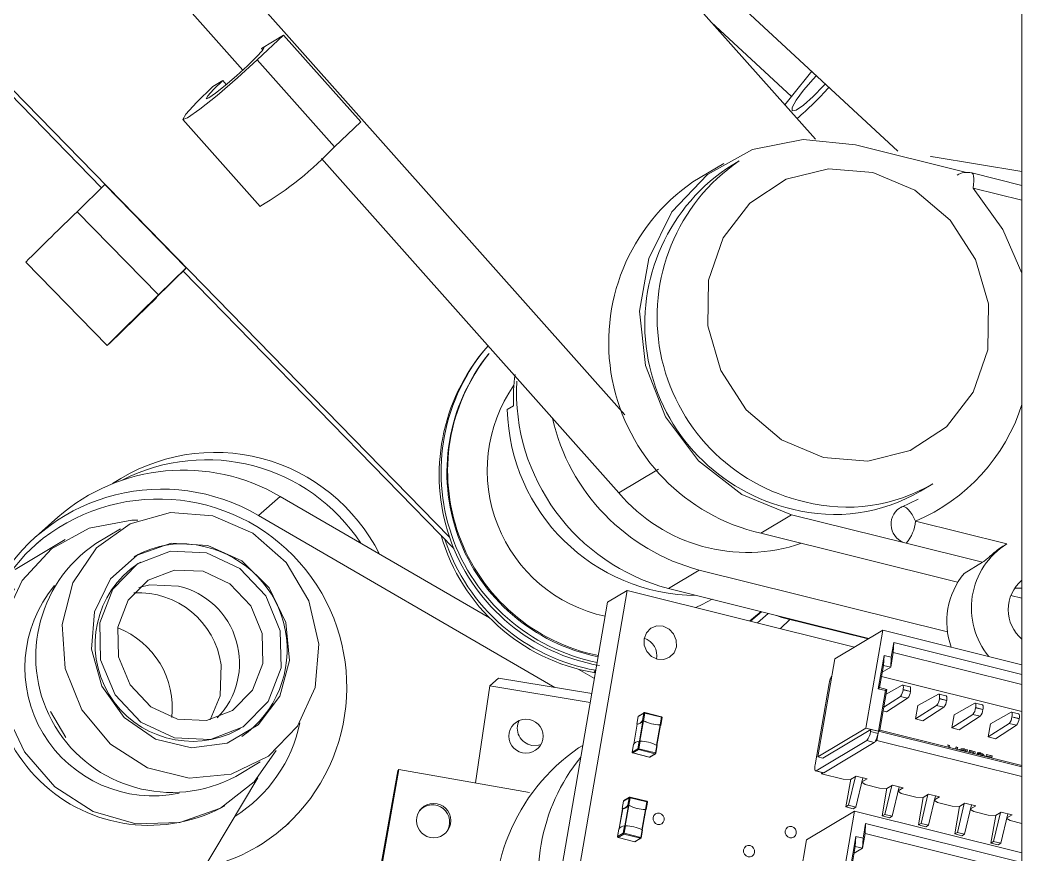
# Model space of a CAD drawing. Header units: millimetres. Extents: x 0 to 1189, y 0 to 841.
# Drawn here: x 360.31 to 365.47, y 446.56 to 450.86 of the extents above; entities that cross this region are included whole.
import ezdxf

# ---------------------------------------------------------------- set-up
doc = ezdxf.new("R2010")
doc.units = ezdxf.units.MM
doc.layers.get('0').update_dxf_attribs({"lineweight": 18})

msp = doc.modelspace()

# ---------------------------------------------------------------- linework, layer by layer
at = {"color": 7, "linetype": 'Continuous', "lineweight": 15}
for p, q in [((365.474, 386.3483), (365.474, 455.3483)), ((361.5191, 453.4989), (364.4097, 450.2462)), ((363.4281, 448.8261), (359.8634, 452.8374)), ((361.4599, 450.6034), (359.6098, 452.6853)), ((360.7323, 449.9962), (358.8168, 451.9589)), ((362.5251, 448.1947), (358.8324, 451.9783)), ((364.8348, 450.1858), (362.9127, 451.9663)), ((361.6695, 450.7832), (361.5338, 450.6554)), ((361.5554, 450.7147), (361.6695, 450.7832)), ((361.6695, 450.7832), (362.067, 450.3359)), ((361.5338, 450.6554), (361.9313, 450.2081)), ((364.3907, 450.5972), (364.2864, 450.4672)), ((361.3055, 450.5185), (361.3563, 450.5489)), ((361.3563, 450.5489), (361.3745, 450.5284)), ((364.2864, 450.4672), (364.2524, 450.4232)), ((361.1506, 450.3478), (361.5481, 449.9005)), ((362.067, 450.3359), (361.9313, 450.2081)), ((364.6165, 450.2185), (365.1888, 450.0758)), ((365.474, 450.0808), (365.0172, 450.1566)), ((363.3971, 448.4235), (361.8653, 450.1473)), ((363.9374, 450.1222), (363.7789, 450.0272)), ((364.0162, 450.1345), (363.9528, 450.0965)), ((365.474, 450.0083), (365.215, 450.0729)), ((360.7491, 450.0126), (360.6061, 449.873)), ((360.7491, 450.0126), (361.1682, 449.5832)), ((360.6061, 449.873), (361.0251, 449.4436)), ((360.3414, 449.6128), (360.7605, 449.1834)), ((361.1682, 449.5832), (361.0251, 449.4436)), ((361.1612, 449.5745), (361.1682, 449.5832)), ((362.5468, 448.1371), (361.1522, 449.5661)), ((361.0111, 449.4261), (361.0142, 449.43)), ((361.0132, 449.4311), (361.0142, 449.43)), ((362.701, 449.1558), (362.6913, 449.1437)), ((362.7283, 449.1419), (362.7244, 449.137)), ((362.854, 448.8718), (362.8223, 448.8528)), ((364.9508, 448.4329), (365.0142, 448.4709)), ((361.6521, 448.4047), (361.5406, 448.3062)), ((361.6521, 448.4047), (362.7303, 447.7795)), ((364.854, 448.3505), (364.939, 448.3915)), ((364.854, 448.3505), (364.8558, 448.3514)), ((360.5057, 448.2975), (360.3942, 448.1991)), ((361.5406, 448.3062), (363.0678, 447.4207)), ((364.287, 448.3109), (364.1285, 448.2159)), ((364.8778, 448.1637), (364.287, 448.3109)), ((364.9259, 448.2781), (365.3957, 448.161)), ((360.8295, 448.2381), (360.7027, 448.162)), ((364.1285, 448.2159), (365.1427, 447.9631)), ((360.5435, 448.1831), (360.2867, 448.0291)), ((360.414, 448.1766), (360.3931, 448.1581)), ((365.2711, 448.0657), (364.8778, 448.1637)), ((360.9324, 448.0666), (360.9197, 448.059)), ((365.176, 448.0086), (365.2711, 448.0657)), ((363.8115, 448.0257), (363.653, 447.9306)), ((363.8115, 448.0257), (365.0911, 447.7068)), ((363.653, 447.9306), (364.2437, 447.7834)), ((365.4356, 447.9326), (365.474, 447.9325)), ((363.4405, 447.9208), (363.1182, 446.0554)), ((363.4405, 447.9208), (363.339, 447.8599)), ((364.6111, 447.629), (363.4405, 447.9208)), ((365.4161, 447.8949), (365.474, 447.8805)), ((363.339, 447.8599), (363.0168, 445.9946)), ((364.1311, 447.8114), (364.0727, 447.7632)), ((364.1323, 447.8111), (364.0746, 447.7628)), ((364.1113, 447.7536), (364.1671, 447.8025)), ((364.236, 447.7817), (364.6808, 447.6709)), ((364.5096, 447.5682), (364.7569, 447.7165)), ((364.7569, 447.7165), (364.6696, 447.211)), ((364.7569, 447.7165), (365.474, 447.5378)), ((364.8141, 447.6525), (364.8009, 447.5762)), ((364.811, 447.6013), (364.8141, 447.6525)), ((364.8141, 447.6525), (365.474, 447.4881)), ((364.4223, 447.0627), (364.5096, 447.5682)), ((364.7635, 447.5855), (364.7339, 447.4139)), ((364.7635, 447.5855), (364.7605, 447.5343)), ((364.7635, 447.5855), (364.8009, 447.5762)), ((364.7978, 447.525), (364.811, 447.6013)), ((364.8009, 447.5762), (364.7978, 447.525)), ((364.811, 447.6013), (365.474, 447.436)), ((364.7407, 447.4198), (364.7605, 447.5343)), ((364.7543, 447.4989), (364.7978, 447.525)), ((364.7605, 447.5343), (364.7978, 447.525)), ((362.7327, 447.4295), (362.7773, 447.4689)), ((363.2577, 447.3891), (362.7773, 447.4689)), ((363.1866, 447.5149), (363.271, 447.466)), ((363.2781, 447.509), (363.2684, 447.4969)), ((363.2684, 447.4969), (363.2761, 447.4955)), ((363.2781, 447.509), (363.2784, 447.509)), ((364.7506, 447.477), (365.474, 447.2967)), ((362.7327, 447.4295), (362.6584, 446.9281)), ((363.2498, 447.3436), (362.7327, 447.4295)), ((364.4078, 447.0215), (364.4803, 447.4412)), ((364.7339, 447.4139), (364.7407, 447.4198)), ((364.7339, 447.4139), (364.7712, 447.4046)), ((364.7781, 447.4105), (364.7407, 447.4198)), ((364.7738, 447.3858), (364.8575, 447.4324)), ((364.897, 447.4235), (364.8597, 447.4328)), ((364.7712, 447.4046), (364.735, 447.1947)), ((364.7418, 447.2007), (364.7781, 447.4105)), ((364.8475, 447.3743), (364.7624, 447.3197)), ((364.7712, 447.4046), (364.7781, 447.4105)), ((364.7767, 447.2956), (364.8848, 447.365)), ((364.8475, 447.3743), (364.8848, 447.365)), ((364.8618, 447.4085), (364.8619, 447.4094)), ((364.8618, 447.4085), (364.8991, 447.3992)), ((364.8993, 447.4001), (364.8619, 447.4094)), ((364.8991, 447.3992), (364.8993, 447.4001)), ((364.938, 447.3266), (365.0443, 447.3859)), ((365.0838, 447.3769), (365.0465, 447.3863)), ((365.0486, 447.362), (365.0487, 447.3629)), ((365.0486, 447.362), (365.0859, 447.3527)), ((365.0861, 447.3535), (365.0487, 447.3629)), ((365.0343, 447.3277), (364.9262, 447.2584)), ((364.938, 447.3266), (364.9262, 447.2584)), ((364.9635, 447.2491), (365.0716, 447.3184)), ((365.0343, 447.3277), (365.0716, 447.3184)), ((365.0859, 447.3527), (365.0861, 447.3535)), ((365.1248, 447.28), (365.2311, 447.3393)), ((365.2706, 447.3304), (365.2333, 447.3397)), ((365.2354, 447.3154), (365.2355, 447.3163)), ((365.2354, 447.3154), (365.2727, 447.3061)), ((365.2729, 447.307), (365.2355, 447.3163)), ((360.4686, 447.2958), (360.5484, 447.1626)), ((363.4966, 447.2703), (363.49, 447.2318)), ((363.4901, 447.2318), (363.4968, 447.2705)), ((363.526, 447.288), (363.4968, 447.2705)), ((363.5277, 447.2905), (363.4985, 447.273)), ((363.526, 447.288), (363.5193, 447.2493)), ((363.5243, 447.2491), (363.531, 447.2879)), ((363.6166, 447.2696), (363.5307, 447.291)), ((363.6169, 447.2665), (363.531, 447.2879)), ((363.6169, 447.2665), (363.6102, 447.2277)), ((363.613, 447.2265), (363.6196, 447.265)), ((364.759, 447.3), (364.7767, 447.2956)), ((364.9262, 447.2584), (364.9635, 447.2491)), ((365.2211, 447.2812), (365.113, 447.2118)), ((365.1248, 447.28), (365.113, 447.2118)), ((365.1503, 447.2025), (365.2584, 447.2719)), ((365.2211, 447.2812), (365.2584, 447.2719)), ((365.2727, 447.3061), (365.2729, 447.307)), ((365.3116, 447.2335), (365.4179, 447.2927)), ((365.4574, 447.2838), (365.4201, 447.2931)), ((365.4222, 447.2688), (365.4223, 447.2697)), ((365.4222, 447.2688), (365.4595, 447.2595)), ((365.4597, 447.2604), (365.4223, 447.2697)), ((365.4595, 447.2595), (365.4597, 447.2604)), ((361.4341, 447.2014), (361.4468, 447.209)), ((363.4919, 447.2313), (363.4742, 447.1288)), ((363.4915, 447.2314), (363.4919, 447.2313)), ((363.5212, 447.2488), (363.5029, 447.1432)), ((363.5219, 447.2497), (363.5222, 447.2493)), ((363.5928, 447.1216), (363.611, 447.2267)), ((363.6104, 447.2234), (363.6127, 447.226)), ((363.6108, 447.2272), (363.6116, 447.2273)), ((363.6128, 447.2262), (363.6127, 447.226)), ((364.4223, 447.0627), (364.6696, 447.211)), ((364.735, 447.1947), (364.6696, 447.211)), ((365.113, 447.2118), (365.1503, 447.2025)), ((365.4079, 447.2346), (365.2998, 447.1653)), ((365.3116, 447.2335), (365.2998, 447.1653)), ((365.3371, 447.1559), (365.4452, 447.2253)), ((365.4079, 447.2346), (365.4452, 447.2253)), ((364.4485, 447.0562), (364.6951, 447.2041)), ((364.6951, 447.2041), (364.6931, 447.1927)), ((364.6931, 447.1927), (364.7324, 447.1829)), ((364.7343, 447.1943), (364.6951, 447.2041)), ((364.7267, 447.147), (364.735, 447.1947)), ((364.7324, 447.1829), (364.7343, 447.1943)), ((364.735, 447.1947), (364.7343, 447.1943)), ((364.735, 447.1947), (364.7418, 447.2007)), ((364.735, 447.1947), (365.474, 447.0105)), ((364.7418, 447.2007), (365.474, 447.0182)), ((365.2998, 447.1653), (365.3371, 447.1559)), ((363.2116, 447.1221), (363.1895, 447.1088)), ((363.4717, 447.1257), (363.465, 447.0872)), ((363.4652, 447.0874), (363.4719, 447.1262)), ((363.4944, 447.1049), (363.4652, 447.0874)), ((363.5011, 447.1437), (363.4944, 447.1049)), ((363.4994, 447.1047), (363.5061, 447.1435)), ((363.5853, 447.0833), (363.4994, 447.1047)), ((363.592, 447.1221), (363.5853, 447.0833)), ((363.588, 447.0819), (363.5946, 447.1204)), ((364.6739, 447.1469), (364.4139, 446.991)), ((364.7131, 447.1371), (364.4531, 446.9812)), ((364.6739, 447.1469), (364.7131, 447.1371)), ((364.7174, 447.1414), (364.7267, 447.147)), ((364.7267, 447.147), (365.474, 446.9608)), ((365.0928, 447.1241), (365.095, 447.1126)), ((365.101, 447.1221), (365.0928, 447.1241)), ((365.093, 447.1236), (365.1004, 447.1217)), ((365.1004, 447.1217), (365.101, 447.1221)), ((365.1004, 447.1217), (365.1022, 447.1109)), ((365.1029, 447.1107), (365.101, 447.1221)), ((365.1352, 447.1136), (365.1299, 447.1039)), ((365.135, 447.1131), (365.1428, 447.1111)), ((365.1434, 447.1115), (365.1352, 447.1136)), ((365.1428, 447.1111), (365.1374, 447.1021)), ((365.1377, 447.102), (365.1434, 447.1115)), ((365.1428, 447.1111), (365.1434, 447.1115)), ((365.1774, 447.1031), (365.1768, 447.1027)), ((365.1768, 447.1027), (365.192, 447.0989)), ((365.1926, 447.0993), (365.1774, 447.1031)), ((363.468, 447.0826), (363.5539, 447.0612)), ((363.4683, 447.0827), (363.4975, 447.1002)), ((363.4683, 447.0827), (363.5542, 447.0613)), ((363.4975, 447.1002), (363.5834, 447.0788)), ((363.5834, 447.0788), (363.5542, 447.0613)), ((363.5569, 447.0616), (363.5861, 447.0791)), ((364.4485, 447.0562), (364.4223, 447.0627)), ((365.1761, 447.0968), (365.184, 447.0949)), ((365.184, 447.0949), (365.1833, 447.0906)), ((365.192, 447.0989), (365.1903, 447.0889)), ((365.1908, 447.0888), (365.1926, 447.0993)), ((365.192, 447.0989), (365.1926, 447.0993)), ((365.2036, 447.0965), (365.2025, 447.0902)), ((365.2025, 447.0902), (365.225, 447.0846)), ((365.2035, 447.096), (365.233, 447.0887)), ((365.2336, 447.089), (365.2036, 447.0965)), ((365.225, 447.0846), (365.2243, 447.0804)), ((365.233, 447.0887), (365.2313, 447.0787)), ((365.2318, 447.0786), (365.2336, 447.089)), ((365.233, 447.0887), (365.2336, 447.089)), ((365.2441, 447.0833), (365.243, 447.0771)), ((365.2595, 447.0828), (365.2601, 447.0832)), ((365.291, 447.0747), (365.29, 447.0684)), ((365.29, 447.0684), (365.3111, 447.0632)), ((365.2909, 447.0742), (365.3191, 447.0672)), ((365.3197, 447.0676), (365.291, 447.0747)), ((365.3111, 447.0632), (365.3104, 447.059)), ((365.3191, 447.0672), (365.3174, 447.0572)), ((365.3179, 447.0571), (365.3197, 447.0676)), ((365.3191, 447.0672), (365.3197, 447.0676)), ((361.4229, 446.9615), (361.5497, 447.0375)), ((361.5365, 446.9546), (361.1872, 446.368)), ((362.2576, 446.9901), (361.9181, 445.0647)), ((362.2638, 446.9979), (361.9244, 445.0725)), ((362.2638, 446.9979), (362.2576, 446.9901)), ((362.9369, 446.8789), (362.2638, 446.9979)), ((364.4108, 446.9903), (364.4501, 446.9805)), ((364.4531, 446.9812), (364.4139, 446.991)), ((364.4425, 446.9824), (364.4414, 446.9759)), ((364.4414, 446.9759), (364.4494, 446.9807)), ((364.4414, 446.9759), (364.5535, 446.948)), ((364.5535, 446.948), (364.591, 446.9467)), ((364.5808, 446.8129), (364.6161, 446.9617)), ((364.591, 446.9467), (364.6196, 446.9638)), ((364.6181, 446.8036), (364.6541, 446.9552)), ((364.6756, 446.9498), (364.6196, 446.9638)), ((364.6756, 446.9498), (364.6491, 446.9339)), ((364.5918, 446.9471), (364.5672, 446.8047)), ((364.6486, 446.9317), (364.6656, 446.92)), ((364.6656, 446.92), (364.7403, 446.9014)), ((364.7403, 446.9014), (364.7778, 446.9001)), ((364.7786, 446.9006), (364.754, 446.7582)), ((364.7676, 446.7663), (364.8029, 446.9152)), ((364.7778, 446.9001), (364.8064, 446.9172)), ((364.8049, 446.757), (364.8409, 446.9086)), ((364.8624, 446.9033), (364.8064, 446.9172)), ((364.8624, 446.9033), (364.8359, 446.8874)), ((363.4507, 446.852), (363.4215, 446.8345)), ((363.4524, 446.8545), (363.4232, 446.837)), ((363.4507, 446.852), (363.444, 446.8132)), ((363.449, 446.8131), (363.4557, 446.8518)), ((363.5413, 446.8335), (363.4554, 446.8549)), ((363.5416, 446.8304), (363.4557, 446.8518)), ((364.8354, 446.8851), (364.8524, 446.8735)), ((364.8524, 446.8735), (364.9271, 446.8548)), ((364.9271, 446.8548), (364.9646, 446.8536)), ((364.9654, 446.854), (364.9408, 446.7116)), ((364.9544, 446.7198), (364.9897, 446.8686)), ((364.9646, 446.8536), (364.9932, 446.8707)), ((364.9917, 446.7105), (365.0277, 446.8621)), ((365.0492, 446.8567), (364.9932, 446.8707)), ((365.0492, 446.8567), (365.0227, 446.8408)), ((361.3475, 446.7996), (361.3666, 446.811)), ((363.4166, 446.7953), (363.3989, 446.6927)), ((363.4213, 446.8342), (363.4147, 446.7957)), ((363.4148, 446.7957), (363.4215, 446.8345)), ((363.4161, 446.7953), (363.4166, 446.7952)), ((363.4459, 446.8128), (363.4276, 446.7071)), ((363.4466, 446.8136), (363.4469, 446.8132)), ((363.5416, 446.8304), (363.5349, 446.7916)), ((363.5376, 446.7905), (363.5443, 446.829)), ((364.5672, 446.8047), (364.5808, 446.8129)), ((364.5672, 446.8047), (364.6045, 446.7954)), ((364.5808, 446.8129), (364.6181, 446.8036)), ((364.6045, 446.7954), (364.6181, 446.8036)), ((365.0222, 446.8386), (365.0392, 446.8269)), ((365.0392, 446.8269), (365.1139, 446.8083)), ((365.1139, 446.8083), (365.1514, 446.807)), ((365.1522, 446.8074), (365.1276, 446.6651)), ((365.1412, 446.6732), (365.1765, 446.8221)), ((365.1514, 446.807), (365.18, 446.8241)), ((365.1785, 446.6639), (365.2145, 446.8155)), ((365.236, 446.8102), (365.18, 446.8241)), ((365.236, 446.8102), (365.2095, 446.7942)), ((363.5175, 446.6856), (363.5356, 446.7907)), ((363.5351, 446.7873), (363.5374, 446.7899)), ((363.5355, 446.7911), (363.5362, 446.7912)), ((363.5375, 446.7901), (363.5374, 446.7899)), ((364.364, 446.6347), (364.6113, 446.7831)), ((364.6113, 446.7831), (364.5239, 446.2776)), ((364.6113, 446.7831), (365.474, 446.568)), ((364.754, 446.7582), (364.7676, 446.7663)), ((364.754, 446.7582), (364.7913, 446.7489)), ((364.7676, 446.7663), (364.8049, 446.757)), ((364.7913, 446.7489), (364.8049, 446.757)), ((365.209, 446.792), (365.226, 446.7804)), ((365.226, 446.7804), (365.3007, 446.7617)), ((365.3007, 446.7617), (365.3382, 446.7604)), ((365.339, 446.7609), (365.3144, 446.6185)), ((365.328, 446.6267), (365.3633, 446.7755)), ((365.3382, 446.7604), (365.3668, 446.7776)), ((365.3653, 446.6173), (365.4013, 446.7689)), ((365.4228, 446.7636), (365.3668, 446.7776)), ((365.3958, 446.7455), (365.4128, 446.7338)), ((365.4228, 446.7636), (365.3963, 446.7477)), ((361.677, 446.7037), (361.6979, 446.7222)), ((363.3963, 446.6896), (363.3897, 446.6511)), ((363.3899, 446.6514), (363.3966, 446.6901)), ((363.4257, 446.7076), (363.419, 446.6689)), ((363.4241, 446.6687), (363.4307, 446.7074)), ((364.6684, 446.7191), (364.6552, 446.6428)), ((364.6653, 446.6678), (364.6684, 446.7191)), ((364.6684, 446.7191), (365.474, 446.5183)), ((364.9408, 446.7116), (364.9544, 446.7198)), ((364.9408, 446.7116), (364.9781, 446.7023)), ((364.9544, 446.7198), (364.9917, 446.7105)), ((364.9781, 446.7023), (364.9917, 446.7105)), ((365.4128, 446.7338), (365.474, 446.7185)), ((363.419, 446.6689), (363.3899, 446.6514)), ((363.3927, 446.6466), (363.4786, 446.6251)), ((363.393, 446.6466), (363.4221, 446.6641)), ((363.393, 446.6466), (363.4789, 446.6252)), ((363.4221, 446.6641), (363.5081, 446.6427)), ((363.51, 446.6473), (363.4241, 446.6687)), ((363.5081, 446.6427), (363.4789, 446.6252)), ((363.4816, 446.6256), (363.5108, 446.6431)), ((363.5167, 446.686), (363.51, 446.6473)), ((363.5127, 446.6458), (363.5193, 446.6843)), ((364.6179, 446.6521), (364.5882, 446.4804)), ((364.6179, 446.6521), (364.6148, 446.6008)), ((364.6179, 446.6521), (364.6552, 446.6428)), ((364.6522, 446.5915), (364.6653, 446.6678)), ((364.6552, 446.6428), (364.6522, 446.5915)), ((364.6653, 446.6678), (365.474, 446.4663)), ((365.1276, 446.6651), (365.1412, 446.6732)), ((365.1276, 446.6651), (365.1649, 446.6558)), ((365.1412, 446.6732), (365.1785, 446.6639)), ((365.1649, 446.6558), (365.1785, 446.6639)), ((364.2767, 446.1292), (364.364, 446.6347)), ((364.595, 446.4864), (364.6148, 446.6008)), ((364.6087, 446.5654), (364.6522, 446.5915)), ((364.6148, 446.6008), (364.6522, 446.5915)), ((365.3144, 446.6185), (365.328, 446.6267)), ((365.3144, 446.6185), (365.3517, 446.6092)), ((365.328, 446.6267), (365.3653, 446.6173)), ((365.3517, 446.6092), (365.3653, 446.6173))]:
    msp.add_line(p, q, dxfattribs=at)
at = {"color": 8, "linetype": 'Continuous', "lineweight": 15}
for p, q in [((363.873, 450.8502), (364.2864, 450.4672)), ((361.5554, 450.7147), (361.5625, 450.7067)), ((365.0172, 450.1566), (365.0154, 450.1558)), ((365.474, 449.9322), (365.2225, 449.9949)), ((361.1612, 449.5745), (361.1612, 449.5745)), ((363.6013, 448.546), (363.3971, 448.4235)), ((364.2437, 447.7834), (364.685, 447.6734)), ((364.2773, 447.7714), (364.2292, 447.7242)), ((365.474, 447.6747), (365.4703, 447.6725)), ((363.492, 447.2313), (363.4743, 447.1289)), ((363.5237, 447.2487), (363.5055, 447.1435)), ((363.5915, 447.1224), (363.6096, 447.2273)), ((363.4167, 446.7953), (363.399, 446.6929)), ((363.4484, 446.8127), (363.4302, 446.7074)), ((363.5162, 446.6863), (363.5343, 446.7912))]:
    msp.add_line(p, q, dxfattribs=at)
at = {"color": 7, "linetype": 'Continuous', "lineweight": 15}
for points in [[(361.3563, 450.5489), (361.3092, 450.5029), (361.2789, 450.4697), (361.27, 450.4543), (361.2839, 450.4592), (361.3185, 450.4835), (361.3685, 450.5235), (361.4263, 450.5732), (361.4831, 450.625), (361.5302, 450.671), (361.5605, 450.7042), (361.5693, 450.7195), (361.5554, 450.7147)], [(361.5338, 450.6554), (361.4316, 450.5622), (361.3276, 450.4727), (361.2376, 450.4007), (361.1753, 450.357), (361.1503, 450.3483), (361.1662, 450.3759), (361.2207, 450.4357), (361.3055, 450.5185)], [(364.4612, 450.5319), (364.4519, 450.5217), (364.3981, 450.4667), (364.3484, 450.4228), (364.3103, 450.3966), (364.2896, 450.3921), (364.2895, 450.41), (364.3099, 450.4476), (364.3479, 450.4992), (364.3976, 450.5569), (364.4146, 450.5751)], [(364.6165, 450.2185), (364.3467, 450.2454), (364.0854, 450.1929), (363.8538, 450.0652), (363.6706, 449.8727), (363.5507, 449.6309), (363.5039, 449.3594), (363.5338, 449.0802), (363.638, 448.816), (363.8082, 448.5882), (364.0306, 448.4152), (364.287, 448.3109)], [(365.0172, 450.1566), (365.0062, 450.1578), (365.0028, 450.1579)], [(364.4517, 448.6064), (364.6802, 448.5869), (364.8987, 448.6413), (365.0859, 448.7641), (365.2234, 448.9433), (365.2978, 449.1615), (365.3018, 449.3972), (365.235, 449.6274), (365.104, 449.8295), (364.9215, 449.9838), (364.7055, 450.0752), (364.477, 450.0946), (364.2585, 450.0403), (364.0713, 449.9174), (363.9338, 449.7382), (363.8594, 449.52), (363.8554, 449.2843), (363.9222, 449.0541), (364.0532, 448.852), (364.2357, 448.6977), (364.4517, 448.6064)], [(361.0142, 449.43), (360.9598, 449.377), (360.9142, 449.3327), (360.8844, 449.304), (360.875, 449.2953), (360.8874, 449.3077), (360.9197, 449.3396), (360.967, 449.3859), (361.022, 449.4397), (361.0765, 449.4928), (361.122, 449.537), (361.1518, 449.5657), (361.1612, 449.5745)], [(361.0251, 449.4436), (360.926, 449.3468), (360.841, 449.2634), (360.7829, 449.206), (360.7606, 449.1836), (360.7775, 449.1994), (360.8311, 449.251), (360.9131, 449.3306), (361.0111, 449.4261)], [(361.305, 448.3054), (361.0864, 448.3222), (360.8791, 448.2647), (360.7054, 448.1394), (360.5841, 447.9597), (360.5285, 447.7451), (360.5446, 447.5188), (360.6305, 447.3055), (360.777, 447.1282), (360.9683, 447.0061), (361.1835, 446.9525), (361.3994, 446.9731), (361.5925, 447.0657), (361.742, 447.2204), (361.8317, 447.4203), (361.8517, 447.6437), (361.8, 447.8665), (361.6822, 448.0646), (361.511, 448.2163), (361.305, 448.3054)], [(360.9195, 448.2824), (360.8874, 448.2822), (360.6677, 448.2417), (360.4735, 448.135), (360.322, 447.9716), (360.2269, 447.7661), (360.1964, 447.5366), (360.2333, 447.3037), (360.3344, 447.0879), (360.4906, 446.9085), (360.688, 446.7813), (360.9092, 446.7178), (361.1345, 446.7235), (361.3438, 446.798), (361.5186, 446.9346), (361.6311, 447.096)], [(360.2588, 448.0114), (360.34, 448.1074), (360.3931, 448.1581)], [(361.2786, 448.1528), (361.0904, 448.1635), (360.9156, 448.1031), (360.7778, 447.9799), (360.6956, 447.8105), (360.6802, 447.6178), (360.7335, 447.4277), (360.8485, 447.2661), (361.0095, 447.1546), (361.1948, 447.1084), (361.3795, 447.1337), (361.5385, 447.2271), (361.6504, 447.376), (361.7, 447.5602), (361.6808, 447.7548), (361.5952, 447.9337), (361.4548, 448.0726), (361.2786, 448.1528)], [(361.272, 448.1147), (361.087, 448.1229), (360.9177, 448.0573), (360.7897, 447.9278), (360.7226, 447.7542), (360.7266, 447.5628), (360.8012, 447.3829), (360.9348, 447.2418), (361.1072, 447.1609), (361.2922, 447.1527), (361.4616, 447.2183), (361.5896, 447.3478), (361.6566, 447.5214), (361.6526, 447.7128), (361.5781, 447.8927), (361.4444, 448.0338), (361.272, 448.1147)], [(361.2555, 448.0193), (361.1075, 448.0259), (360.972, 447.9734), (360.8697, 447.8698), (360.816, 447.7309), (360.8192, 447.5778), (360.8788, 447.4339), (360.9858, 447.321), (361.1237, 447.2563), (361.2717, 447.2497), (361.4072, 447.3022), (361.5096, 447.4058), (361.5632, 447.5447), (361.56, 447.6978), (361.5004, 447.8417), (361.3935, 447.9546), (361.2555, 448.0193)], [(361.1287, 447.9432), (360.9807, 447.9498), (360.9246, 447.9359)], [(364.2115, 447.7914), (364.2184, 447.7879), (364.236, 447.7817)], [(363.5955, 447.5663), (363.5649, 447.5807), (363.5411, 447.6058), (363.5278, 447.6378), (363.5271, 447.6718), (363.5391, 447.7027), (363.5618, 447.7257), (363.5919, 447.7373), (363.6248, 447.7359), (363.6555, 447.7215), (363.6792, 447.6964), (363.6925, 447.6644), (363.6932, 447.6304), (363.6813, 447.5995), (363.6585, 447.5765), (363.6284, 447.5648), (363.5955, 447.5663)], [(361.2909, 447.2534), (361.343, 447.3778), (361.348, 447.5379)], [(364.8575, 447.4324), (364.8592, 447.4329), (364.8607, 447.4323), (364.8618, 447.4306), (364.8627, 447.4279), (364.8631, 447.4242), (364.8631, 447.4198), (364.8627, 447.4148), (364.8619, 447.4094)], [(364.8993, 447.4001), (364.9001, 447.4055), (364.9004, 447.4105), (364.9004, 447.4149), (364.9, 447.4185), (364.8992, 447.4212), (364.8981, 447.423), (364.897, 447.4235)], [(365.0443, 447.3859), (365.046, 447.3863), (365.0475, 447.3857), (365.0486, 447.384), (365.0495, 447.3813), (365.0499, 447.3777), (365.0499, 447.3733), (365.0495, 447.3683), (365.0487, 447.3629)], [(365.0861, 447.3535), (365.0869, 447.359), (365.0872, 447.364), (365.0872, 447.3684), (365.0868, 447.372), (365.086, 447.3747), (365.0849, 447.3764), (365.0838, 447.3769)], [(365.2311, 447.3393), (365.2328, 447.3398), (365.2343, 447.3391), (365.2354, 447.3374), (365.2363, 447.3347), (365.2367, 447.3311), (365.2367, 447.3267), (365.2363, 447.3217), (365.2355, 447.3163)], [(365.2729, 447.307), (365.2737, 447.3124), (365.274, 447.3174), (365.274, 447.3218), (365.2736, 447.3254), (365.2728, 447.3281), (365.2717, 447.3298), (365.2706, 447.3304)], [(363.5307, 447.291), (363.5306, 447.291), (363.5304, 447.2909)], [(365.4179, 447.2927), (365.4196, 447.2932), (365.4211, 447.2926), (365.4222, 447.2909), (365.4231, 447.2882), (365.4235, 447.2845), (365.4235, 447.2802), (365.4231, 447.2752), (365.4223, 447.2697)], [(365.4597, 447.2604), (365.4605, 447.2658), (365.4608, 447.2709), (365.4608, 447.2752), (365.4604, 447.2789), (365.4596, 447.2816), (365.4585, 447.2833), (365.4574, 447.2838)], [(363.611, 447.2267), (363.611, 447.2268), (363.6109, 447.2271), (363.6108, 447.2272)], [(362.9487, 447.1219), (362.983, 447.123), (362.9946, 447.1266)], [(363.468, 447.0826), (363.4681, 447.0826), (363.4683, 447.0827)], [(364.4139, 446.991), (364.4116, 446.9902), (364.4096, 446.991), (364.408, 446.9932), (364.4069, 446.9968), (364.4063, 447.0016), (364.4063, 447.0075), (364.4068, 447.0142), (364.4078, 447.0215)], [(363.4554, 446.8549), (363.4553, 446.8549), (363.4551, 446.8549)], [(363.5356, 446.7907), (363.5356, 446.7907), (363.5355, 446.791), (363.5355, 446.7911)], [(363.5968, 446.7144), (363.5863, 446.7194), (363.5782, 446.728), (363.5736, 446.7389), (363.5734, 446.7506), (363.5775, 446.7612), (363.5853, 446.7691), (363.5956, 446.7731), (363.6069, 446.7726), (363.6174, 446.7676), (363.6255, 446.759), (363.6301, 446.7481), (363.6303, 446.7364), (363.6262, 446.7258), (363.6184, 446.7179), (363.6081, 446.7139), (363.5968, 446.7144)], [(364.2778, 446.6458), (364.2673, 446.6507), (364.2592, 446.6593), (364.2546, 446.6703), (364.2544, 446.6819), (364.2585, 446.6925), (364.2663, 446.7004), (364.2766, 446.7044), (364.2879, 446.7039), (364.2984, 446.699), (364.3065, 446.6904), (364.3111, 446.6794), (364.3113, 446.6677), (364.3072, 446.6572), (364.2994, 446.6493), (364.2891, 446.6453), (364.2778, 446.6458)], [(363.3927, 446.6466), (363.3927, 446.6465), (363.393, 446.6466)], [(364.0629, 446.5477), (364.0524, 446.5527), (364.0443, 446.5612), (364.0397, 446.5722), (364.0395, 446.5839), (364.0436, 446.5945), (364.0514, 446.6024), (364.0617, 446.6064), (364.073, 446.6059), (364.0835, 446.6009), (364.0916, 446.5923), (364.0962, 446.5814), (364.0964, 446.5697), (364.0923, 446.5591), (364.0845, 446.5512), (364.0742, 446.5472), (364.0629, 446.5477)]]:
    msp.add_lwpolyline(points, dxfattribs=at)
at = {"color": 8, "linetype": 'Continuous', "lineweight": 15}
for points in [[(365.215, 450.0729), (365.2181, 450.0712), (365.2221, 450.0657), (365.2249, 450.0567), (365.2263, 450.0446), (365.2264, 450.0299), (365.2251, 450.0131), (365.2225, 449.9949)], [(365.2225, 449.9949), (365.3761, 449.7817), (365.474, 449.5557)], [(364.8558, 448.3514), (364.861, 448.3525), (364.8692, 448.3508), (364.8784, 448.3457), (364.8882, 448.3372), (364.8982, 448.3257), (364.9081, 448.3116), (364.9175, 448.2956), (364.9259, 448.2781)], [(363.7939, 447.8327), (363.8262, 447.8475), (363.8771, 447.8748)], [(364.2437, 447.7834), (364.2378, 447.7815), (364.236, 447.7817)], [(363.4968, 447.2705), (363.4967, 447.2704), (363.4966, 447.2703)], [(363.531, 447.2879), (363.5311, 447.2886), (363.5312, 447.2893), (363.5312, 447.2899), (363.5311, 447.2903), (363.531, 447.2907), (363.5308, 447.2909), (363.5307, 447.291)], [(363.6166, 447.2696), (363.6168, 447.2695), (363.6169, 447.2693), (363.617, 447.2689), (363.6171, 447.2684), (363.6171, 447.2678), (363.617, 447.2672), (363.6169, 447.2665)], [(363.6196, 447.265), (363.6196, 447.2651), (363.6195, 447.2653), (363.6192, 447.2656), (363.6188, 447.2658), (363.6183, 447.266), (363.6176, 447.2663), (363.6169, 447.2665)], [(363.465, 447.0872), (363.465, 447.0873), (363.4652, 447.0874)], [(363.5542, 447.0613), (363.554, 447.0612), (363.5539, 447.0612)], [(363.5853, 447.0833), (363.586, 447.0831), (363.5866, 447.0829), (363.5872, 447.0827), (363.5876, 447.0825), (363.5879, 447.0822), (363.588, 447.082), (363.588, 447.0819)], [(363.4557, 446.8518), (363.4558, 446.8525), (363.4558, 446.8532), (363.4558, 446.8538), (363.4558, 446.8543), (363.4557, 446.8546), (363.4555, 446.8549), (363.4554, 446.8549)], [(363.4215, 446.8345), (363.4213, 446.8343), (363.4213, 446.8342)], [(363.5413, 446.8335), (363.5414, 446.8334), (363.5416, 446.8332), (363.5417, 446.8329), (363.5418, 446.8324), (363.5418, 446.8318), (363.5417, 446.8311), (363.5416, 446.8304)], [(363.3897, 446.6511), (363.3897, 446.6512), (363.3899, 446.6514)], [(363.51, 446.6473), (363.5107, 446.6471), (363.5113, 446.6469), (363.5118, 446.6466), (363.5123, 446.6464), (363.5125, 446.6462), (363.5126, 446.6459), (363.5127, 446.6458)], [(363.4789, 446.6252), (363.4787, 446.6251), (363.4786, 446.6251)]]:
    msp.add_lwpolyline(points, dxfattribs=at)
at = {"color": 7, "linetype": 'Continuous', "lineweight": 15}
for centre, radius in [((362.9185, 447.1694), 0.088), ((362.4428, 446.7342), 0.0889)]:
    msp.add_circle(centre, radius, dxfattribs=at)
for centre, radius, start, end in [((363.0162, 451.8396), 1.9744, 311.1384, 317.8466), ((360.7044, 451.3441), 1.672, 300.3024, 317.2027), ((364.5076, 449.2924), 0.9769, 124.6039, 257.2479), ((364.571, 449.3304), 0.9769, 124.6038, 257.2481), ((365.1908, 449.9758), 0.1, 76.005, 120.9578), ((364.3525, 449.1985), 1.0079, 124.694, 257.1579), ((372.6056, 437.4026), 17.306, 133.89779, 135.12648), ((363.4811, 448.5301), 0.9999, 139.3014, 258.7169), ((363.4713, 448.518), 1, 141.2676, 259.9924), ((363.4811, 448.5301), 0.97, 141.2687, 258.6697), ((363.485, 448.535), 0.97, 141.2686, 258.4919), ((363.8042, 448.9068), 0.9508, 172.2906, 182.109), ((363.9203, 448.947), 1.0509, 177.1734, 255.2675), ((363.8032, 448.8759), 0.9812, 181.3535, 269.6224), ((364.08, 449.0421), 1.0513, 192.8372, 255.2042), ((361.3163, 447.6854), 0.9465, 26.5369, 123.8868), ((361.2723, 447.6449), 0.9494, 33.1415, 117.1692), ((361.1531, 447.5568), 0.9838, 59.521, 131.1544), ((364.5726, 449.2162), 0.8663, 255.4785, 300.646), ((361.0419, 447.4637), 0.979, 59.3788, 148.749), ((364.058, 448.9817), 0.8651, 220.1858, 288.9367), ((364.5092, 449.1782), 0.8664, 255.4816, 300.645), ((364.9002, 448.262), 0.1008, 124.7021, 257.1502), ((364.8942, 448.2591), 0.1, 112.6216, 120.9578), ((364.7224, 448.2965), 0.2043, 319.4797, 354.843), ((363.4425, 448.482), 1.0004, 196.1355, 259.9758), ((361.0936, 447.5802), 0.7009, 123.8958, 298.0197), ((361.1447, 447.6807), 0.4801, 75.3719, 120.7532), ((361.1427, 447.6142), 0.5452, 304.9163, 76.9353), ((363.4522, 448.4941), 1.0004, 198.07, 259.9751), ((365.6052, 447.8299), 0.3918, 122.3218, 219.5721), ((361.199, 447.6434), 0.5007, 123.8999, 298.0159), ((365.478, 447.76), 0.3912, 140.5416, 199.7669), ((360.977, 447.5165), 0.807, 149.3112, 297.3347), ((360.9982, 447.523), 0.6615, 140.3222, 281.5937), ((361.0352, 447.5468), 0.4073, 315.9407, 76.7233), ((365.603, 447.8213), 0.1995, 130.2687, 229.7313), ((360.92, 447.4762), 0.4325, 8.2022, 92.8957), ((360.6528, 447.3158), 0.4435, 353.445, 68.4704), ((363.4998, 447.5849), 0.0932, 348.5262, 72.7008), ((364.5828, 447.4278), 0.1034, 148.435, 172.5374), ((364.7997, 447.4144), 0.0623, 320.0016, 354.636), ((364.8371, 447.405), 0.0623, 320.0007, 354.6363), ((364.9864, 447.3678), 0.0624, 320.0256, 354.612), ((365.0238, 447.3585), 0.0623, 320.0131, 354.6245), ((365.1733, 447.3212), 0.0623, 320.0016, 354.636), ((363.5282, 447.2792), 0.00909, 71.9712, 103.9359), ((363.5295, 447.2875), 0.00357, 75.6514, 120.8266), ((363.6157, 447.2656), 0.00393, 351.116, 81.1756), ((365.2107, 447.3119), 0.0623, 320.0016, 354.636), ((365.36, 447.2747), 0.0624, 320.0252, 354.6124), ((365.3974, 447.2654), 0.0623, 320.0131, 354.6245), ((362.9632, 447.2103), 0.0895, 152.2528, 260.6804), ((363.4873, 447.2696), 0.0379, 274.2986, 327.5959), ((363.4892, 447.2691), 0.0378, 274.2444, 327.6502), ((363.6118, 447.4192), 0.1919, 242.6702, 269.3477), ((363.6125, 447.4199), 0.1922, 242.6813, 269.3216), ((364.6117, 447.2), 0.0818, 319.4891, 354.8294), ((364.6244, 447.1985), 0.1091, 328.4806, 351.7956), ((363.7632, 446.2802), 1.0079, 124.694, 257.1579), ((363.5039, 447.1059), 0.0379, 94.2848, 147.6442), ((363.4985, 447.1042), 0.0042, 170.6956, 255.2293), ((363.4966, 447.0963), 0.00889, 71.7329, 104.4466), ((363.4912, 447.1055), 0.00821, 319.5606, 354.7792), ((363.5039, 446.9516), 0.1919, 62.6702, 89.3477), ((364.704, 447.1506), 0.0162, 304.173, 325.7025), ((363.9599, 446.4456), 0.9772, 140.9432, 199.4554), ((363.4689, 447.0866), 0.00393, 171.1045, 261.1809), ((363.4694, 447.0867), 0.0042, 170.6571, 255.2678), ((363.5551, 447.0648), 0.00367, 256.0228, 299.9645), ((363.5772, 447.084), 0.00811, 319.3372, 355.0026), ((363.5841, 447.0826), 0.00392, 259.0618, 349.4837), ((363.5843, 447.0822), 0.00355, 255.2627, 300.7224), ((364.4508, 446.9845), 0.00403, 259.1916, 305.2422), ((363.4529, 446.8432), 0.00909, 71.9713, 103.9358), ((363.4542, 446.8515), 0.00349, 74.8415, 121.1459), ((362.4365, 446.7264), 0.0889, 324.4774, 138.0204), ((363.412, 446.8335), 0.0378, 274.2444, 327.6502), ((363.4139, 446.833), 0.0378, 274.2442, 327.6504), ((363.425, 446.8336), 0.00374, 143.5597, 170.2025), ((363.5366, 446.9834), 0.1922, 242.6816, 269.3214), ((363.5371, 446.9836), 0.192, 242.6688, 269.3341), ((363.5404, 446.8296), 0.00393, 351.1036, 81.188), ((361.0554, 447.4082), 0.9394, 282.6206, 311.4215), ((363.4286, 446.6698), 0.0379, 94.3133, 147.6158), ((363.4286, 446.5155), 0.1919, 62.6704, 89.3476), ((363.3936, 446.6505), 0.00396, 171.2769, 260.8702), ((363.394, 446.6507), 0.00422, 170.7576, 255.0425), ((363.4213, 446.6601), 0.00899, 71.9285, 104.2512), ((363.4232, 446.6682), 0.0042, 170.6977, 255.2336), ((363.4159, 446.6694), 0.00821, 319.5654, 354.7744), ((363.5019, 446.648), 0.00809, 319.287, 354.9458), ((363.5088, 446.6466), 0.00393, 259.0978, 349.2447), ((363.509, 446.6461), 0.00349, 254.8415, 301.1459), ((363.4798, 446.6286), 0.00355, 255.256, 300.7313)]:
    msp.add_arc(centre, radius, start, end, dxfattribs=at)
at = {"color": 8, "linetype": 'Continuous', "lineweight": 15}
for centre, radius, start, end in [((363.4889, 448.5398), 0.77, 145.2688, 257.8225), ((364.5454, 449.1756), 0.9749, 292.9772, 342.2805), ((361.025, 447.422), 0.9701, 312.2304, 130.6409), ((363.5005, 447.2699), 0.00375, 122.474, 169.8512), ((363.5295, 447.2875), 0.00355, 120.9952, 171.0768), ((361.0226, 447.3887), 0.7465, 301.9734, 348.403), ((363.4542, 446.8514), 0.00357, 121.1452, 170.915), ((363.4252, 446.8338), 0.00375, 122.4637, 169.8498), ((363.5414, 446.8267), 0.00366, 37.1633, 86.1428)]:
    msp.add_arc(centre, radius, start, end, dxfattribs=at)
at = {"color": 7, "linetype": 'Continuous', "lineweight": 15}
for points, knots in [([(365.3957, 448.161), (365.382, 448.1526), (365.3574, 448.1374), (365.3231, 448.1093), (365.2964, 448.0857), (365.2794, 448.0711), (365.2732, 448.0671), (365.2711, 448.0657)], [0, 0, 0, 0, 0.0436197, 0.0778792, 0.1123786, 0.1416768, 0.1571649, 0.1571649, 0.1571649, 0.1571649]), ([(363.4901, 447.2318), (363.4901, 447.2318), (363.4899, 447.2318), (363.4901, 447.2317), (363.4904, 447.2316), (363.4904, 447.2316)], [0, 0, 0, 0, 0.0002812958, 0.0005631754, 0.0006304864, 0.0006304864, 0.0006304864, 0.0006304864]), ([(363.4905, 447.2316), (363.4907, 447.2314), (363.491, 447.231), (363.4916, 447.2307), (363.4918, 447.2306)], [0, 0, 0, 0, 0.001095181, 0.001692908, 0.001692908, 0.001692908, 0.001692908]), ([(363.492, 447.2313), (363.492, 447.2313), (363.4919, 447.2313), (363.492, 447.2313), (363.492, 447.2313)], [0, 0, 0, 0, 0.00004423345, 0.00006946391, 0.00006946391, 0.00006946391, 0.00006946391]), ([(363.5214, 447.2502), (363.521, 447.2501), (363.5202, 447.2499), (363.5196, 447.2496), (363.5194, 447.2493), (363.5193, 447.2493)], [0, 0, 0, 0, 0.001013782, 0.002028159, 0.002305839, 0.002305839, 0.002305839, 0.002305839]), ([(363.5222, 447.2493), (363.522, 447.2492), (363.5216, 447.2492), (363.5213, 447.249), (363.5212, 447.2488), (363.5212, 447.2488)], [0, 0, 0, 0, 0.000508569, 0.001017393, 0.00117182, 0.00117182, 0.00117182, 0.00117182]), ([(363.5243, 447.2491), (363.5239, 447.2493), (363.523, 447.2497), (363.522, 447.2501), (363.5215, 447.2502), (363.5215, 447.2502)], [0, 0, 0, 0, 0.00137358, 0.002744821, 0.003071727, 0.003071727, 0.003071727, 0.003071727]), ([(363.5237, 447.2487), (363.5235, 447.2488), (363.523, 447.249), (363.5225, 447.2492), (363.5223, 447.2493), (363.5222, 447.2493)], [0, 0, 0, 0, 0.000683032, 0.001367364, 0.001553267, 0.001553267, 0.001553267, 0.001553267]), ([(363.6096, 447.2273), (363.6098, 447.2273), (363.6103, 447.2273), (363.6106, 447.2272), (363.6108, 447.2272), (363.6108, 447.2272)], [0, 0, 0, 0, 0.000529135, 0.001056425, 0.001199343, 0.001199343, 0.001199343, 0.001199343]), ([(363.6126, 447.2275), (363.6124, 447.2275), (363.6118, 447.2276), (363.6109, 447.2277), (363.6104, 447.2277), (363.6102, 447.2277)], [0, 0, 0, 0, 0.001046919, 0.002096208, 0.002380707, 0.002380707, 0.002380707, 0.002380707]), ([(363.6126, 447.2274), (363.6128, 447.2272), (363.613, 447.2269), (363.6129, 447.2266), (363.6129, 447.2265)], [0, 0, 0, 0, 0.000709375, 0.001019638, 0.001019638, 0.001019638, 0.001019638]), ([(363.4717, 447.1257), (363.4717, 447.1258), (363.4717, 447.126), (363.4719, 447.1261), (363.4719, 447.1262)], [0, 0, 0, 0, 0.000379985, 0.0005616729, 0.0005616729, 0.0005616729, 0.0005616729]), ([(363.5011, 447.1437), (363.5012, 447.1437), (363.5016, 447.1436), (363.5023, 447.1434), (363.5028, 447.1433), (363.5029, 447.1433)], [0, 0, 0, 0, 0.000842013, 0.001685173, 0.001886248, 0.001886248, 0.001886248, 0.001886248]), ([(363.503, 447.1433), (363.5034, 447.1433), (363.5043, 447.1435), (363.5054, 447.1435), (363.506, 447.1435), (363.5061, 447.1435)], [0, 0, 0, 0, 0.001364484, 0.002730609, 0.003101811, 0.003101811, 0.003101811, 0.003101811]), ([(363.592, 447.1221), (363.5924, 447.1219), (363.5932, 447.1214), (363.5938, 447.1209), (363.5941, 447.1206), (363.5941, 447.1206)], [0, 0, 0, 0, 0.001178881, 0.002359269, 0.002643441, 0.002643441, 0.002643441, 0.002643441]), ([(363.5942, 447.1205), (363.5944, 447.1205), (363.5946, 447.1204), (363.5946, 447.1204), (363.5946, 447.1204)], [0, 0, 0, 0, 0.0003191007, 0.0004595437, 0.0004595437, 0.0004595437, 0.0004595437]), ([(365.1511, 447.0975), (365.1521, 447.0984), (365.1551, 447.1014), (365.1623, 447.1037), (365.1701, 447.1041), (365.175, 447.103), (365.1768, 447.1027)], [0, 0, 0, 0, 0.00409787, 0.01275043, 0.02212422, 0.02742275, 0.02742275, 0.02742275, 0.02742275]), ([(365.1774, 447.1031), (365.1761, 447.1033), (365.1712, 447.1044), (365.1652, 447.105), (365.1614, 447.1031), (365.1608, 447.1029)], [0, 0, 0, 0, 0.00381266, 0.01500547, 0.01688983, 0.01688983, 0.01688983, 0.01688983]), ([(365.1567, 447.101), (365.1553, 447.1006), (365.1531, 447.0999), (365.1516, 447.0981), (365.1511, 447.0975)], [0, 0, 0, 0, 0.004342559, 0.006732982, 0.006732982, 0.006732982, 0.006732982]), ([(365.1616, 447.0961), (365.1624, 447.0965), (365.1651, 447.0978), (365.1702, 447.098), (365.1741, 447.0972), (365.1761, 447.0968)], [0, 0, 0, 0, 0.00283603, 0.00904584, 0.01486515, 0.01486515, 0.01486515, 0.01486515]), ([(365.1617, 447.096), (365.1623, 447.0963), (365.1647, 447.0975), (365.1695, 447.0976), (365.1735, 447.0968), (365.1754, 447.0964)], [0, 0, 0, 0, 0.00197584, 0.00819334, 0.01401903, 0.01401903, 0.01401903, 0.01401903]), ([(365.243, 447.0771), (365.2442, 447.0774), (365.2466, 447.078), (365.2504, 447.0782), (365.2542, 447.078), (365.2567, 447.0774), (365.258, 447.0771)], [0, 0, 0, 0, 0.00379657, 0.00759519, 0.01137224, 0.01520632, 0.01520632, 0.01520632, 0.01520632]), ([(365.2434, 447.083), (365.2446, 447.0833), (365.2474, 447.084), (365.2529, 447.0841), (365.257, 447.0833), (365.2595, 447.0828)], [0, 0, 0, 0, 0.00380244, 0.00882703, 0.01624621, 0.01624621, 0.01624621, 0.01624621]), ([(365.2601, 447.0832), (365.2589, 447.0834), (365.2559, 447.0841), (365.2504, 447.0847), (365.2464, 447.0838), (365.2441, 447.0833)], [0, 0, 0, 0, 0.00379581, 0.00911546, 0.01623714, 0.01623714, 0.01623714, 0.01623714]), ([(365.258, 447.0771), (365.2592, 447.0768), (365.2626, 447.0758), (365.267, 447.0732), (365.2692, 447.0702), (365.2699, 447.0691)], [0, 0, 0, 0, 0.00395297, 0.01081574, 0.01481582, 0.01481582, 0.01481582, 0.01481582]), ([(365.2595, 447.0828), (365.2607, 447.0824), (365.2645, 447.0814), (365.2708, 447.078), (365.2763, 447.0727), (365.2781, 447.0683), (365.2787, 447.0669)], [0, 0, 0, 0, 0.0039631, 0.0119569, 0.02157406, 0.02601857, 0.02601857, 0.02601857, 0.02601857]), ([(365.2796, 447.0667), (365.2789, 447.0683), (365.2772, 447.0726), (365.2718, 447.0781), (365.2655, 447.0816), (365.2615, 447.0828), (365.2601, 447.0832)], [0, 0, 0, 0, 0.00511284, 0.01387862, 0.02209566, 0.02665891, 0.02665891, 0.02665891, 0.02665891]), ([(363.4148, 446.7957), (363.4147, 446.7957), (363.4146, 446.7957), (363.4148, 446.7957), (363.4151, 446.7956), (363.4151, 446.7956)], [0, 0, 0, 0, 0.0002800418, 0.0005604937, 0.0006274697, 0.0006274697, 0.0006274697, 0.0006274697]), ([(363.4151, 446.7956), (363.4154, 446.7953), (363.4157, 446.795), (363.4163, 446.7946), (363.4165, 446.7945)], [0, 0, 0, 0, 0.001095416, 0.001693184, 0.001693184, 0.001693184, 0.001693184]), ([(363.4166, 446.7953), (363.4166, 446.7953), (363.4166, 446.7953), (363.4167, 446.7953), (363.4167, 446.7953)], [0, 0, 0, 0, 0.00004488311, 0.00006992987, 0.00006992987, 0.00006992987, 0.00006992987]), ([(363.4461, 446.8141), (363.4457, 446.814), (363.4449, 446.8139), (363.4443, 446.8135), (363.444, 446.8133), (363.444, 446.8132)], [0, 0, 0, 0, 0.001013709, 0.002027857, 0.002305518, 0.002305518, 0.002305518, 0.002305518]), ([(363.4469, 446.8132), (363.4467, 446.8132), (363.4463, 446.8131), (363.446, 446.8129), (363.4459, 446.8128), (363.4459, 446.8128)], [0, 0, 0, 0, 0.000507312, 0.001013589, 0.001165831, 0.001165831, 0.001165831, 0.001165831]), ([(363.449, 446.8131), (363.4486, 446.8133), (363.4477, 446.8137), (363.4467, 446.814), (363.4462, 446.8141), (363.4461, 446.8141)], [0, 0, 0, 0, 0.001373203, 0.002744858, 0.003071363, 0.003071363, 0.003071363, 0.003071363]), ([(363.4484, 446.8127), (363.4481, 446.8128), (363.4477, 446.813), (363.4472, 446.8131), (363.447, 446.8132), (363.4469, 446.8132)], [0, 0, 0, 0, 0.000683228, 0.001368417, 0.001550581, 0.001550581, 0.001550581, 0.001550581]), ([(363.5343, 446.7912), (363.5345, 446.7912), (363.5349, 446.7912), (363.5353, 446.7912), (363.5354, 446.7912), (363.5355, 446.7911)], [0, 0, 0, 0, 0.000528811, 0.00105798, 0.001198858, 0.001198858, 0.001198858, 0.001198858]), ([(363.5373, 446.7914), (363.537, 446.7915), (363.5365, 446.7916), (363.5356, 446.7916), (363.535, 446.7916), (363.5349, 446.7916)], [0, 0, 0, 0, 0.001046907, 0.002095951, 0.002380708, 0.002380708, 0.002380708, 0.002380708]), ([(363.5373, 446.7914), (363.5375, 446.7912), (363.5377, 446.7909), (363.5376, 446.7906), (363.5376, 446.7905)], [0, 0, 0, 0, 0.00070951, 0.001019812, 0.001019812, 0.001019812, 0.001019812]), ([(363.3964, 446.6896), (363.3964, 446.6897), (363.3964, 446.6899), (363.3965, 446.6901), (363.3966, 446.6901)], [0, 0, 0, 0, 0.0003791745, 0.0005617023, 0.0005617023, 0.0005617023, 0.0005617023]), ([(363.4257, 446.7076), (363.4259, 446.7076), (363.4263, 446.7075), (363.427, 446.7074), (363.4275, 446.7073), (363.4276, 446.7072)], [0, 0, 0, 0, 0.000841448, 0.001684135, 0.00188624, 0.00188624, 0.00188624, 0.00188624]), ([(363.4277, 446.7072), (363.4281, 446.7073), (363.429, 446.7074), (363.4301, 446.7074), (363.4306, 446.7074), (363.4307, 446.7074)], [0, 0, 0, 0, 0.001364478, 0.00273096, 0.003101811, 0.003101811, 0.003101811, 0.003101811]), ([(363.5167, 446.686), (363.5171, 446.6858), (363.5179, 446.6854), (363.5185, 446.6848), (363.5188, 446.6846), (363.5188, 446.6845)], [0, 0, 0, 0, 0.001182453, 0.00236104, 0.002640174, 0.002640174, 0.002640174, 0.002640174]), ([(363.5189, 446.6845), (363.519, 446.6844), (363.5193, 446.6843), (363.5193, 446.6843), (363.5192, 446.6843)], [0, 0, 0, 0, 0.0003218936, 0.0004624891, 0.0004624891, 0.0004624891, 0.0004624891])]:
    msp.add_open_spline(points, degree=3, knots=knots, dxfattribs=at)

doc.saveas('drawing.dxf')
